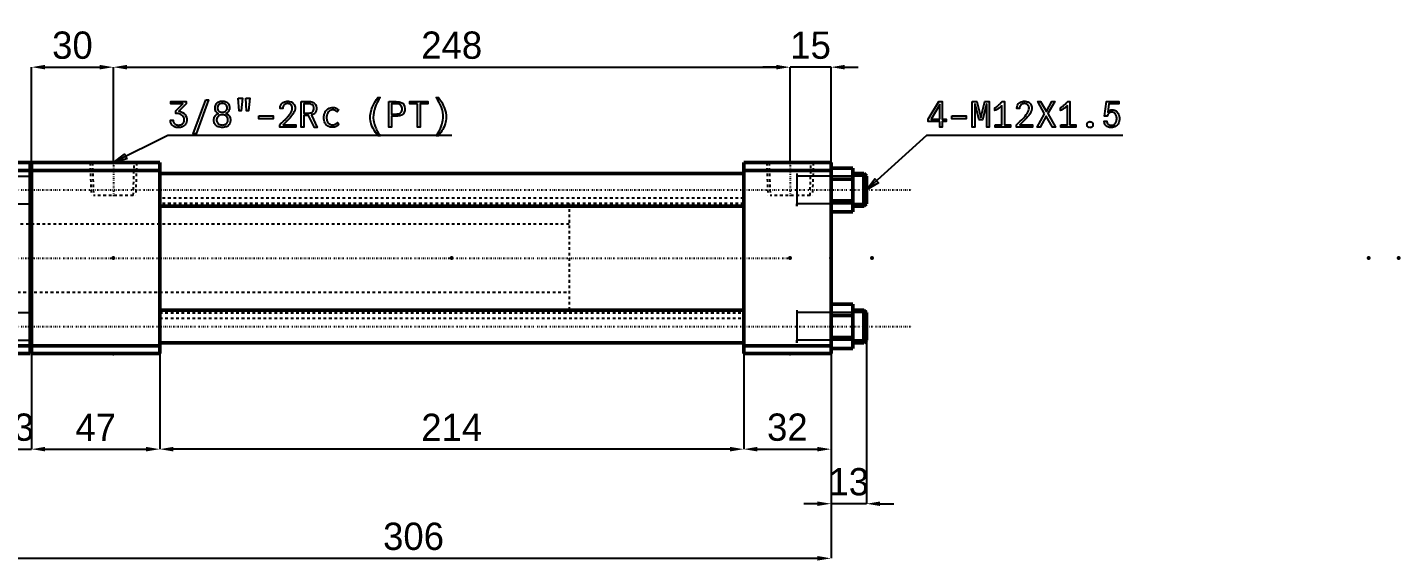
# Model space of a CAD drawing. Header units: millimetres. Extents: x -40 to 759, y -662 to 99.
# Drawn here: x 257 to 759, y -97 to 99 of the extents above; entities that cross this region are included whole.
import ezdxf

# ---------------------------------------------------------------- set-up
doc = ezdxf.new("R2010")
doc.units = ezdxf.units.MM
doc.linetypes.add('Center', pattern=[1.5, 0.45, -0.5, 0.05, -0.5])
doc.linetypes.add('Dashed', pattern=[2, 1, -1])
for name, color, linetype, lineweight in [('2d ConnectionPoints', 7, 'Continuous', 50), ('AM_0', 7, 'Continuous', 50), ('AM_5', 3, 'Continuous', 25), ('AM_7', 7, 'Center', 25), ('AM_9', 6, 'Dashed', 25)]:
    doc.layers.add(name, color=color, linetype=linetype, lineweight=lineweight)
doc.dimstyles.new('ISO-25', dxfattribs={"dimtxt": 2.5, "dimasz": 2.5, "dimexe": 1.25, "dimexo": 0.625, "dimtad": 1, "dimtxsty": 'Standard', "dimcen": 2.5, "dimadec": 0, "dimazin": 0, "dimtfac": 1, "dimtmove": 0, "dimatfit": 3, "dimfxl": 1, "dimarcsym": 0})

# ---------------------------------------------------------------- blocks, each defined once
blk = doc.blocks.new('2_HC210_A__40_150_0SD__rod__0_in_HC210_A_SD_40_150_0_A_0__2')
at = {"layer": 'AM_0'}
for p, q in [((-25, 12.5), (-43, 12.5)), ((-67.08, 10), (-68, 9.08)), ((-68, 9.08), (-68, -9.08)), ((-54, 10), (-67.08, 10)), ((-67.08, 10), (-67.08, -10)), ((-29, 8.12), (-43, 8.12)), ((-29, -8.12), (-29, 8.12)), ((-68, -9.08), (-67.08, -10)), ((-67.08, -10), (-54, -10)), ((-29, -8.12), (-43, -8.12)), ((-43, -12.5), (-25, -12.5))]:
    blk.add_line(p, q, dxfattribs=at)
at = {"layer": 'AM_5'}
for p, q in [((-68, 9.08), (-54, 9.08)), ((-68, -9.08), (-54, -9.08))]:
    blk.add_line(p, q, dxfattribs=at)
at = {"layer": 'AM_5', "linetype": 'Dashed'}
for p, q in [((-54, 9.08), (-43, 9.08)), ((-43, 10), (-43, 9.08)), ((-54, -9.08), (-43, -9.08)), ((-43, -10), (-43, -9.08))]:
    blk.add_line(p, q, dxfattribs=at)
at = {"layer": 'AM_7'}
blk.add_line((-84.45, 0), (277.45, 0), dxfattribs=at)
at = {"layer": 'AM_9'}
for p, q in [((261, 20), (197, 20)), ((197, 20), (197, -20)), ((197, 12.5), (-25, 12.5)), ((-43, 10), (-54, 10)), ((-54, -10), (-43, -10)), ((-25, -12.5), (197, -12.5)), ((197, -20), (261, -20))]:
    blk.add_line(p, q, dxfattribs=at)
blk = doc.blocks.new('3_A__SD_40_150_A___0__0_in_HC210_A_SD_40_150_0_A_0__2')
at = {"layer": 'AM_0'}
for p, q in [((-25.08, 31), (-26, 30.08)), ((-21, 31), (-25.08, 31)), ((-25.08, 31), (-25.08, 19)), ((-21, 33.03), (-13, 33.03)), ((-21, 16.97), (-21, 33.03)), ((-0.5, 35), (-13, 35)), ((-13, -35), (-13, 35)), ((-0.5, 32.17), (-13, 32.17)), ((-0.5, 35), (-0.5, -35)), ((-0.5, 33), (0, 33)), ((0, 31), (-0.5, 31)), ((47, 35), (0, 35)), ((0, 35), (0, -35)), ((47, 32.17), (0, 32.17)), ((47, -35), (47, 35)), ((261, 31), (47, 31)), ((261, -35), (261, 35)), ((293, 35), (261, 35)), ((293, 32.17), (261, 32.17)), ((293, -35), (293, 35)), ((301, 33.03), (293, 33.03)), ((301, 16.97), (301, 33.03)), ((305.08, 31), (301, 31)), ((306, 30.08), (305.08, 31)), ((305.08, 31), (305.08, 19)), ((-26, 30.08), (-26, 19.92)), ((-21, 29.01), (-13, 29.01)), ((301, 29.01), (293, 29.01)), ((306, 30.08), (306, 19.92)), ((-21, 20.99), (-13, 20.99)), ((-0.5, 25.1), (0, 25.1)), ((-0.5, 23.1), (0, 23.1)), ((301, 20.99), (293, 20.99)), ((-26, 19.92), (-25.08, 19)), ((-25.08, 19), (-21, 19)), ((-25, -19), (-25, 19)), ((-21, 16.97), (-13, 16.97)), ((47, 19), (261, 19)), ((301, 16.97), (293, 16.97)), ((301, 19), (305.08, 19)), ((305.08, 19), (306, 19.92)), ((-25.08, -19), (-26, -19.92)), ((-26, -19.92), (-26, -30.08)), ((-21, -19), (-25.08, -19)), ((-25.08, -19), (-25.08, -31)), ((-21, -16.92), (-13, -16.92)), ((-21, -33.08), (-21, -16.92)), ((261, -19), (47, -19)), ((301, -16.92), (293, -16.92)), ((301, -33.08), (301, -16.92)), ((305.08, -19), (301, -19)), ((306, -19.92), (305.08, -19)), ((305.08, -19), (305.08, -31)), ((306, -19.92), (306, -30.08)), ((-21, -20.96), (-13, -20.96)), ((-0.5, -23.1), (0, -23.1)), ((0, -25.1), (-0.5, -25.1)), ((301, -20.96), (293, -20.96)), ((-26, -30.08), (-25.08, -31)), ((-21, -29.04), (-13, -29.04)), ((301, -29.04), (293, -29.04)), ((305.08, -31), (306, -30.08)), ((-25.08, -31), (-21, -31)), ((-21, -33.08), (-13, -33.08)), ((-0.5, -32.17), (-13, -32.17)), ((-0.5, -35), (-13, -35)), ((-0.5, -31), (0, -31)), ((-0.5, -33), (0, -33)), ((47, -32.17), (0, -32.17)), ((47, -35), (0, -35)), ((47, -31), (261, -31)), ((293, -32.17), (261, -32.17)), ((293, -35), (261, -35)), ((301, -33.08), (293, -33.08)), ((301, -31), (305.08, -31))]:
    blk.add_line(p, q, dxfattribs=at)
at = {"layer": 'AM_5'}
for p, q in [((-0.5, 31), (-0.5, 30.08)), ((-0.5, 31), (-0.5, 19)), ((280.5, 31), (280.5, 30.08)), ((280.5, 31), (280.5, 19)), ((-26, 30.08), (-0.5, 30.08)), ((306, 30.08), (280.5, 30.08)), ((-26, 19.92), (-0.5, 19.92)), ((-0.5, 19), (-0.5, 19.92)), ((306, 19.92), (280.5, 19.92)), ((280.5, 19), (280.5, 19.92)), ((-26, -19.92), (-0.5, -19.92)), ((-0.5, -19), (-0.5, -19.92)), ((-0.5, -19), (-0.5, -31)), ((280.5, -19), (280.5, -19.92)), ((280.5, -19), (280.5, -31)), ((306, -19.92), (280.5, -19.92)), ((-26, -30.08), (-0.5, -30.08)), ((-0.5, -31), (-0.5, -30.08)), ((306, -30.08), (280.5, -30.08)), ((280.5, -31), (280.5, -30.08))]:
    blk.add_line(p, q, dxfattribs=at)
at = {"layer": 'AM_5', "linetype": 'Dashed'}
for p, q in [((21.47, 35), (21.84, 23)), ((38.53, 35), (38.16, 23)), ((269.47, 35), (269.84, 23)), ((286.53, 35), (286.16, 23))]:
    blk.add_line(p, q, dxfattribs=at)
at = {"layer": 'AM_7'}
for p, q in [((30, 35.6), (30, 22.4)), ((278, 35.6), (278, 22.4)), ((-42.6, 25), (322.6, 25)), ((-42.6, -25), (322.6, -25))]:
    blk.add_line(p, q, dxfattribs=at)
at = {"layer": 'AM_9'}
for p, q in [((22.33, 35), (22.7, 23)), ((37.3, 23), (37.67, 35)), ((270.33, 35), (270.7, 23)), ((285.3, 23), (285.67, 35)), ((37.3, 23), (22.7, 23)), ((261, 22), (47, 22)), ((285.3, 23), (270.7, 23)), ((-25, 19), (-25, 20)), ((-13, 20), (-25, 20)), ((261, 20), (47, 20)), ((-13, 12.6), (-25, 12.6)), ((47, 12.5), (-13, 12.5)), ((-25, -12.6), (-13, -12.6)), ((-13, -12.5), (47, -12.5)), ((-25, -20), (-25, -19)), ((-25, -20), (-13, -20)), ((47, -20), (261, -20)), ((47, -22), (261, -22))]:
    blk.add_line(p, q, dxfattribs=at)
blk = doc.blocks.new('*D24')
at = {"layer": 'AM_5', "color": 0, "lineweight": -2}
for p, q in [((258.07, 49.22), (258.07, 84.22)), ((263.07, 84.22), (283.07, 84.22)), ((288.07, 49.22), (288.07, 84.22))]:
    blk.add_line(p, q, dxfattribs=at)
at = {"layer": 'AM_5', "color": 0}
for points in [[(263.07, 85.06), (263.07, 83.39), (258.07, 84.22)], [(283.07, 83.39), (283.07, 85.06), (288.07, 84.22)]]:
    blk.add_solid(points, dxfattribs=at)
at = {"layer": 'Defpoints', "color": 0}
for p in [(288.07, 84.22), (258.07, 49.22), (288.07, 49.22)]:
    blk.add_point(p, dxfattribs=at)
at = {"layer": 'AM_5', "color": 0, "insert": (273.07, 92.22), "char_height": 10, "attachment_point": 5}
blk.add_mtext('30', dxfattribs=at)
blk = doc.blocks.new('*D25')
at = {"layer": 'AM_5', "color": 0, "lineweight": -2}
for p, q in [((288.07, 49.22), (288.07, 84.22)), ((293.07, 84.22), (531.07, 84.22)), ((536.07, 49.22), (536.07, 84.22))]:
    blk.add_line(p, q, dxfattribs=at)
at = {"layer": 'AM_5', "color": 0}
for points in [[(293.07, 85.06), (293.07, 83.39), (288.07, 84.22)], [(531.07, 83.39), (531.07, 85.06), (536.07, 84.22)]]:
    blk.add_solid(points, dxfattribs=at)
at = {"layer": 'Defpoints', "color": 0}
for p in [(536.07, 84.22), (288.07, 49.22), (536.07, 49.22)]:
    blk.add_point(p, dxfattribs=at)
at = {"layer": 'AM_5', "color": 0, "insert": (412.07, 92.22), "char_height": 10, "attachment_point": 5}
blk.add_mtext('248', dxfattribs=at)
blk = doc.blocks.new('*D26')
at = {"layer": 'AM_5', "color": 0, "lineweight": -2}
for p, q in [((531.07, 84.22), (526.07, 84.22)), ((536.07, 49.22), (536.07, 84.22)), ((551.07, 84.22), (536.07, 84.22)), ((551.07, 49.22), (551.07, 84.22)), ((556.07, 84.22), (561.07, 84.22))]:
    blk.add_line(p, q, dxfattribs=at)
at = {"layer": 'AM_5', "color": 0}
for points in [[(531.07, 83.39), (531.07, 85.06), (536.07, 84.22)], [(556.07, 85.06), (556.07, 83.39), (551.07, 84.22)]]:
    blk.add_solid(points, dxfattribs=at)
at = {"layer": 'Defpoints', "color": 0}
for p in [(536.07, 84.22), (536.07, 49.22), (551.07, 49.22)]:
    blk.add_point(p, dxfattribs=at)
at = {"layer": 'AM_5', "color": 0, "insert": (543.57, 92.22), "char_height": 10, "attachment_point": 5}
blk.add_mtext('15', dxfattribs=at)
blk = doc.blocks.new('*D28')
at = {"layer": 'AM_5', "color": 0, "lineweight": -2}
for p, q in [((245.07, -20.78), (245.07, -55.78)), ((258.07, -20.78), (258.07, -55.78)), ((240.07, -55.78), (235.07, -55.78)), ((245.07, -55.78), (258.07, -55.78)), ((263.07, -55.78), (268.07, -55.78))]:
    blk.add_line(p, q, dxfattribs=at)
at = {"layer": 'AM_5', "color": 0}
for points in [[(240.07, -56.61), (240.07, -54.94), (245.07, -55.78)], [(263.07, -54.94), (263.07, -56.61), (258.07, -55.78)]]:
    blk.add_solid(points, dxfattribs=at)
at = {"layer": 'Defpoints', "color": 0}
for p in [(245.07, -20.78), (258.07, -20.78), (258.07, -55.78)]:
    blk.add_point(p, dxfattribs=at)
at = {"layer": 'AM_5', "color": 0, "insert": (251.57, -47.78), "char_height": 10, "attachment_point": 5}
blk.add_mtext('13', dxfattribs=at)
blk = doc.blocks.new('*D29')
at = {"layer": 'AM_5', "color": 0, "lineweight": -2}
for p, q in [((258.07, -20.78), (258.07, -55.78)), ((305.07, -20.78), (305.07, -55.78)), ((263.07, -55.78), (300.07, -55.78))]:
    blk.add_line(p, q, dxfattribs=at)
at = {"layer": 'AM_5', "color": 0}
for points in [[(263.07, -54.94), (263.07, -56.61), (258.07, -55.78)], [(300.07, -56.61), (300.07, -54.94), (305.07, -55.78)]]:
    blk.add_solid(points, dxfattribs=at)
at = {"layer": 'Defpoints', "color": 0}
for p in [(258.07, -20.78), (305.07, -20.78), (305.07, -55.78)]:
    blk.add_point(p, dxfattribs=at)
at = {"layer": 'AM_5', "color": 0, "insert": (281.57, -47.78), "char_height": 10, "attachment_point": 5}
blk.add_mtext('47', dxfattribs=at)
blk = doc.blocks.new('*D30')
at = {"layer": 'AM_5', "color": 0, "lineweight": -2}
for p, q in [((519.07, -20.78), (519.07, -55.78)), ((551.07, -20.78), (551.07, -55.78)), ((524.07, -55.78), (546.07, -55.78))]:
    blk.add_line(p, q, dxfattribs=at)
at = {"layer": 'AM_5', "color": 0}
for points in [[(524.07, -54.94), (524.07, -56.61), (519.07, -55.78)], [(546.07, -56.61), (546.07, -54.94), (551.07, -55.78)]]:
    blk.add_solid(points, dxfattribs=at)
at = {"layer": 'Defpoints', "color": 0}
for p in [(519.07, -20.78), (551.07, -20.78), (551.07, -55.78)]:
    blk.add_point(p, dxfattribs=at)
at = {"layer": 'AM_5', "color": 0, "insert": (535.07, -47.78), "char_height": 10, "attachment_point": 5}
blk.add_mtext('32', dxfattribs=at)
blk = doc.blocks.new('*D31')
at = {"layer": 'AM_5', "color": 0, "lineweight": -2}
for p, q in [((305.07, -20.78), (305.07, -55.78)), ((519.07, -20.78), (519.07, -55.78)), ((514.07, -55.78), (310.07, -55.78))]:
    blk.add_line(p, q, dxfattribs=at)
at = {"layer": 'AM_5', "color": 0}
for points in [[(310.07, -54.94), (310.07, -56.61), (305.07, -55.78)], [(514.07, -56.61), (514.07, -54.94), (519.07, -55.78)]]:
    blk.add_solid(points, dxfattribs=at)
at = {"layer": 'Defpoints', "color": 0}
for p in [(305.07, -20.78), (519.07, -20.78), (305.07, -55.78)]:
    blk.add_point(p, dxfattribs=at)
at = {"layer": 'AM_5', "color": 0, "insert": (412.07, -47.78), "char_height": 10, "attachment_point": 5}
blk.add_mtext('214', dxfattribs=at)
blk = doc.blocks.new('*D32')
at = {"layer": 'AM_5', "color": 0, "lineweight": -2}
for p, q in [((564.07, -10.78), (564.07, -75.78)), ((551.07, -20.78), (551.07, -75.78)), ((546.07, -75.78), (541.07, -75.78)), ((564.07, -75.78), (551.07, -75.78)), ((569.07, -75.78), (574.07, -75.78))]:
    blk.add_line(p, q, dxfattribs=at)
at = {"layer": 'AM_5', "color": 0}
for points in [[(546.07, -76.61), (546.07, -74.94), (551.07, -75.78)], [(569.07, -74.94), (569.07, -76.61), (564.07, -75.78)]]:
    blk.add_solid(points, dxfattribs=at)
at = {"layer": 'Defpoints', "color": 0}
for p in [(564.07, -10.78), (551.07, -20.78), (551.07, -75.78)]:
    blk.add_point(p, dxfattribs=at)
at = {"layer": 'AM_5', "color": 0, "insert": (557.57, -67.78), "char_height": 10, "attachment_point": 5}
blk.add_mtext('13', dxfattribs=at)
blk = doc.blocks.new('*D35')
at = {"layer": 'AM_5', "color": 0, "lineweight": -2}
for p, q in [((245.07, -20.78), (245.07, -95.78)), ((551.07, -20.78), (551.07, -95.78)), ((250.07, -95.78), (546.07, -95.78))]:
    blk.add_line(p, q, dxfattribs=at)
at = {"layer": 'AM_5', "color": 0}
for points in [[(250.07, -94.94), (250.07, -96.61), (245.07, -95.78)], [(546.07, -96.61), (546.07, -94.94), (551.07, -95.78)]]:
    blk.add_solid(points, dxfattribs=at)
at = {"layer": 'Defpoints', "color": 0}
for p in [(245.07, -20.78), (551.07, -20.78), (551.07, -95.78)]:
    blk.add_point(p, dxfattribs=at)
at = {"layer": 'AM_5', "color": 0, "insert": (398.07, -87.78), "char_height": 10, "attachment_point": 5}
blk.add_mtext('306', dxfattribs=at)

msp = doc.modelspace()

# ---------------------------------------------------------------- linework, layer by layer
at = {"layer": '2d ConnectionPoints'}
for p in [(288.069, 49.224), (536.069, 49.224), (258.069, 14.224), (258.069, 14.224), (288.069, 14.224), (288.069, 14.224), (412.069, 14.224), (536.069, 14.224), (536.069, 14.224), (551.069, 14.224), (566.069, 14.224), (748.069, 14.224), (759.069, 14.224), (288.069, -20.776), (536.069, -20.776)]:
    msp.add_point(p, dxfattribs=at)
at = {"layer": 'AM_5'}
for p, q in [((308.069, 59.224), (288.069, 49.224)), ((412.069, 59.224), (308.069, 59.224)), ((586.069, 59.224), (564.069, 39.224)), ((658.069, 59.224), (586.069, 59.224))]:
    msp.add_line(p, q, dxfattribs=at)
for points in [[(309.935, 64.837), (309.935, 64.837), (309.946, 64.617), (310.004, 64.308), (310.004, 64.308), (310.112, 64.024), (310.211, 63.849), (310.211, 63.849), (310.329, 63.688), (310.534, 63.476), (310.534, 63.476), (310.772, 63.298), (310.949, 63.199), (310.949, 63.199), (311.136, 63.118), (311.427, 63.029), (311.427, 63.029), (311.729, 62.981), (311.937, 62.972), (311.937, 62.972), (312.158, 62.981), (312.478, 63.03), (312.478, 63.03), (312.785, 63.12), (312.983, 63.203), (312.983, 63.203), (313.17, 63.303), (313.422, 63.482), (313.422, 63.482), (313.638, 63.697), (313.763, 63.859), (313.763, 63.859), (313.869, 64.035), (313.983, 64.317), (313.983, 64.317), (314.044, 64.622), (314.056, 64.837), (314.056, 64.837), (314.039, 65.145), (313.953, 65.57), (313.953, 65.57), (313.794, 65.95), (313.646, 66.18), (313.646, 66.18), (313.47, 66.388), (313.161, 66.661), (313.161, 66.661), (312.798, 66.884), (312.525, 67.005), (312.525, 67.005), (312.233, 67.105), (311.765, 67.212), (311.765, 67.212), (311.264, 67.27), (310.91, 67.281), (310.91, 68.191), (313.549, 70.778), (309.142, 70.778), (309.142, 71.649), (314.784, 71.649), (314.784, 70.739), (312.086, 68.074), (312.086, 68.074), (312.675, 67.939), (313.424, 67.645), (313.424, 67.645), (314.014, 67.242), (314.319, 66.914), (314.319, 66.914), (314.561, 66.549), (314.824, 65.955), (314.824, 65.955), (314.965, 65.303), (314.992, 64.837), (314.992, 64.837), (314.974, 64.501), (314.878, 64.032), (314.878, 64.032), (314.701, 63.606), (314.537, 63.346), (314.537, 63.346), (314.344, 63.107), (314.016, 62.796), (314.016, 62.796), (313.64, 62.54), (313.364, 62.4), (313.364, 62.4), (313.074, 62.285), (312.628, 62.161), (312.628, 62.161), (312.171, 62.094), (311.859, 62.081), (311.859, 62.081), (311.556, 62.094), (311.117, 62.16), (311.117, 62.16), (310.696, 62.283), (310.426, 62.397), (310.426, 62.397), (310.169, 62.535), (309.824, 62.789), (309.824, 62.789), (309.526, 63.099), (309.353, 63.336), (309.353, 63.336), (309.207, 63.596), (309.048, 64.023), (309.048, 64.023), (308.963, 64.497), (308.947, 64.837), (309.935, 64.837)], [(321.932, 72.299), (322.92, 72.299), (318.357, 59.754), (317.369, 59.754), (321.932, 72.299)], [(327.982, 62.12), (327.982, 62.12), (327.655, 62.132), (327.184, 62.19), (327.184, 62.19), (326.738, 62.297), (326.455, 62.397), (326.455, 62.397), (326.188, 62.52), (325.828, 62.753), (325.828, 62.753), (325.517, 63.045), (325.337, 63.271), (325.337, 63.271), (325.185, 63.523), (325.02, 63.949), (325.02, 63.949), (324.931, 64.432), (324.914, 64.785), (324.914, 64.785), (324.931, 65.124), (325.021, 65.595), (325.021, 65.595), (325.187, 66.021), (325.34, 66.28), (325.34, 66.28), (325.522, 66.517), (325.838, 66.82), (325.838, 66.82), (326.206, 67.063), (326.481, 67.19), (326.481, 67.19), (326.067, 67.472), (325.618, 68.026), (325.618, 68.026), (325.376, 68.736), (325.33, 69.296), (325.33, 69.296), (325.345, 69.611), (325.425, 70.046), (325.425, 70.046), (325.572, 70.434), (325.707, 70.668), (325.707, 70.668), (325.867, 70.88), (326.142, 71.156), (326.142, 71.156), (326.458, 71.381), (326.692, 71.503), (326.692, 71.503), (326.938, 71.603), (327.318, 71.71), (327.318, 71.71), (327.712, 71.768), (327.982, 71.779), (327.982, 71.779), (328.266, 71.769), (328.675, 71.715), (328.675, 71.715), (329.062, 71.615), (329.308, 71.523), (329.308, 71.523), (329.541, 71.409), (329.853, 71.198), (329.853, 71.198), (330.124, 70.937), (330.28, 70.736), (330.28, 70.736), (330.412, 70.514), (330.555, 70.144), (330.555, 70.144), (330.633, 69.728), (330.647, 69.426), (330.647, 69.426), (330.635, 69.129), (330.568, 68.711), (330.568, 68.711), (330.443, 68.324), (330.329, 68.084), (330.329, 68.084), (330.191, 67.863), (329.944, 67.572), (329.944, 67.572), (329.649, 67.33), (329.425, 67.197), (329.425, 67.197), (329.705, 67.061), (330.08, 66.813), (330.08, 66.813), (330.403, 66.515), (330.589, 66.287), (330.589, 66.287), (330.746, 66.04), (330.915, 65.642), (330.915, 65.642), (331.007, 65.21), (331.024, 64.902), (331.024, 64.902), (331.007, 64.529), (330.919, 64.02), (330.919, 64.02), (330.754, 63.573), (330.602, 63.31), (330.602, 63.31), (330.422, 63.074), (330.113, 62.771), (330.113, 62.771), (329.757, 62.53), (329.494, 62.403), (329.494, 62.403), (329.214, 62.301), (328.773, 62.191), (328.773, 62.191), (328.307, 62.132), (327.982, 62.12)], [(327.982, 67.769), (327.982, 67.769), (328.301, 67.785), (328.723, 67.868), (328.723, 67.868), (329.081, 68.023), (329.282, 68.165), (329.282, 68.165), (329.451, 68.336), (329.633, 68.637), (329.633, 68.637), (329.732, 68.991), (329.75, 69.257), (329.75, 69.257), (329.732, 69.553), (329.637, 69.946), (329.637, 69.946), (329.459, 70.279), (329.295, 70.466), (329.295, 70.466), (329.097, 70.623), (328.74, 70.793), (328.74, 70.793), (328.309, 70.885), (327.982, 70.902), (327.982, 70.902), (327.665, 70.884), (327.245, 70.791), (327.245, 70.791), (326.892, 70.619), (326.695, 70.46), (326.695, 70.46), (326.531, 70.269), (326.354, 69.932), (326.354, 69.932), (326.258, 69.532), (326.24, 69.231), (326.24, 69.231), (326.258, 68.968), (326.352, 68.618), (326.352, 68.618), (326.525, 68.322), (326.686, 68.156), (326.686, 68.156), (326.88, 68.016), (327.232, 67.866), (327.232, 67.866), (327.658, 67.784), (327.982, 67.769)], [(333.837, 72.819), (335.358, 72.819), (334.942, 68.256), (334.162, 68.256), (333.837, 72.819)], [(336.567, 72.819), (338.101, 72.819), (337.646, 68.256), (336.892, 68.256), (336.567, 72.819)], [(349.363, 63.446), (349.363, 63.446), (349.791, 63.838), (350.401, 64.409), (350.401, 64.409), (350.973, 64.963), (351.332, 65.322), (351.332, 65.322), (351.677, 65.683), (352.171, 66.252), (352.171, 66.252), (352.636, 66.852), (352.931, 67.268), (352.931, 67.268), (353.191, 67.684), (353.472, 68.276), (353.472, 68.276), (353.624, 68.831), (353.653, 69.179), (353.653, 69.179), (353.644, 69.375), (353.598, 69.652), (353.598, 69.652), (353.511, 69.91), (353.432, 70.07), (353.432, 70.07), (353.337, 70.219), (353.169, 70.416), (353.169, 70.416), (352.972, 70.582), (352.824, 70.674), (352.824, 70.674), (352.666, 70.752), (352.414, 70.835), (352.414, 70.835), (352.145, 70.88), (351.956, 70.889), (351.956, 70.889), (351.748, 70.88), (351.453, 70.834), (351.453, 70.834), (351.178, 70.748), (351.007, 70.668), (351.007, 70.668), (350.848, 70.572), (350.637, 70.397), (350.637, 70.397), (350.458, 70.187), (350.357, 70.028), (350.357, 70.028), (350.273, 69.854), (350.182, 69.57), (350.182, 69.57), (350.133, 69.259), (350.123, 69.036), (349.148, 69.036), (349.148, 69.036), (349.163, 69.37), (349.243, 69.834), (349.243, 69.834), (349.39, 70.255), (349.525, 70.512), (349.525, 70.512), (349.687, 70.747), (349.968, 71.055), (349.968, 71.055), (350.297, 71.309), (350.543, 71.448), (350.543, 71.448), (350.804, 71.563), (351.216, 71.687), (351.216, 71.687), (351.652, 71.754), (351.956, 71.766), (351.956, 71.766), (352.241, 71.754), (352.653, 71.692), (352.653, 71.692), (353.048, 71.575), (353.302, 71.467), (353.302, 71.467), (353.541, 71.337), (353.863, 71.099), (353.863, 71.099), (354.14, 70.81), (354.3, 70.59), (354.3, 70.59), (354.434, 70.35), (354.58, 69.959), (354.58, 69.959), (354.658, 69.531), (354.673, 69.225), (354.673, 69.225), (354.651, 68.878), (354.535, 68.346), (354.535, 68.346), (354.32, 67.798), (354.121, 67.424), (354.121, 67.424), (353.892, 67.053), (353.522, 66.515), (353.522, 66.515), (353.118, 66.002), (352.831, 65.673), (352.831, 65.673), (352.521, 65.338), (352.001, 64.796), (352.001, 64.796), (351.415, 64.205), (350.988, 63.784), (350.299, 63.108), (354.953, 63.102), (354.953, 62.224), (349.018, 62.224), (349.018, 63.134), (349.363, 63.446)], [(356.901, 71.649), (359.644, 71.649), (359.644, 71.649), (359.926, 71.639), (360.341, 71.581), (360.341, 71.581), (360.749, 71.475), (361.016, 71.376), (361.016, 71.376), (361.272, 71.255), (361.621, 71.028), (361.621, 71.028), (361.929, 70.746), (362.111, 70.528), (362.111, 70.528), (362.267, 70.287), (362.435, 69.881), (362.435, 69.881), (362.526, 69.423), (362.543, 69.088), (362.543, 69.088), (362.522, 68.72), (362.41, 68.22), (362.41, 68.22), (362.202, 67.782), (362.01, 67.525), (362.01, 67.525), (361.784, 67.297), (361.396, 67.008), (361.396, 67.008), (360.949, 66.784), (360.619, 66.67), (362.777, 62.159), (361.724, 62.159), (359.618, 66.514), (359.475, 66.514), (357.863, 66.514), (357.863, 62.224), (356.901, 62.224), (356.901, 71.649)], [(359.189, 67.359), (359.189, 67.359), (359.464, 67.364), (359.846, 67.39), (359.846, 67.39), (360.19, 67.436), (360.398, 67.48), (360.398, 67.48), (360.591, 67.538), (360.854, 67.665), (360.854, 67.665), (361.085, 67.839), (361.221, 67.98), (361.221, 67.98), (361.336, 68.147), (361.462, 68.451), (361.462, 68.451), (361.529, 68.819), (361.542, 69.101), (361.542, 69.101), (361.518, 69.461), (361.394, 69.915), (361.394, 69.915), (361.162, 70.266), (360.948, 70.444), (360.948, 70.444), (360.698, 70.583), (360.279, 70.734), (360.279, 70.734), (359.807, 70.815), (359.462, 70.83), (357.863, 70.83), (357.863, 67.359), (359.189, 67.359)], [(384.983, 59.065), (384.983, 59.065), (384.639, 59.547), (384.165, 60.243), (384.165, 60.243), (383.744, 60.906), (383.492, 61.331), (383.492, 61.331), (383.261, 61.75), (382.953, 62.388), (382.953, 62.388), (382.69, 63.035), (382.539, 63.472), (382.539, 63.472), (382.413, 63.914), (382.276, 64.586), (382.276, 64.586), (382.202, 65.267), (382.188, 65.728), (382.188, 65.728), (382.219, 66.454), (382.378, 67.563), (382.378, 67.563), (382.673, 68.696), (382.946, 69.465), (382.946, 69.465), (383.271, 70.231), (383.842, 71.347), (383.842, 71.347), (384.513, 72.423), (385.016, 73.118), (385.835, 73.118), (385.835, 73.118), (385.376, 72.408), (384.769, 71.33), (384.769, 71.33), (384.26, 70.238), (383.976, 69.501), (383.976, 69.501), (383.739, 68.765), (383.483, 67.674), (383.483, 67.674), (383.346, 66.599), (383.319, 65.89), (383.319, 65.89), (383.332, 65.471), (383.401, 64.817), (383.401, 64.817), (383.527, 64.135), (383.644, 63.664), (383.644, 63.664), (383.784, 63.187), (384.03, 62.473), (384.03, 62.473), (384.32, 61.76), (384.538, 61.285), (384.538, 61.285), (384.772, 60.817), (385.147, 60.137), (385.147, 60.137), (385.55, 59.485), (385.835, 59.065), (384.983, 59.065)], [(389.025, 71.649), (391.677, 71.649), (391.677, 71.649), (392.842, 71.54), (394.105, 70.967), (394.105, 70.967), (394.784, 69.902), (394.914, 68.919), (394.914, 68.919), (394.878, 68.368), (394.691, 67.669), (394.691, 67.669), (394.344, 67.122), (394.023, 66.843), (394.023, 66.843), (393.647, 66.622), (393.004, 66.382), (393.004, 66.382), (392.27, 66.253), (391.729, 66.228), (389.987, 66.228), (389.987, 62.224), (389.025, 62.224), (389.025, 71.649)], [(391.248, 67.034), (391.248, 67.034), (391.588, 67.04), (392.048, 67.066), (392.048, 67.066), (392.448, 67.116), (392.681, 67.161), (392.681, 67.161), (392.892, 67.223), (393.175, 67.359), (393.175, 67.359), (393.418, 67.547), (393.559, 67.701), (393.559, 67.701), (393.677, 67.882), (393.805, 68.215), (393.805, 68.215), (393.874, 68.621), (393.887, 68.932), (393.887, 68.932), (393.875, 69.221), (393.812, 69.602), (393.812, 69.602), (393.695, 69.923), (393.588, 70.102), (393.588, 70.102), (393.46, 70.258), (393.239, 70.452), (393.239, 70.452), (392.983, 70.597), (392.792, 70.668), (392.792, 70.668), (392.584, 70.722), (392.241, 70.78), (392.241, 70.78), (391.861, 70.811), (391.586, 70.817), (389.987, 70.817), (389.987, 67.034), (391.248, 67.034)], [(399.495, 70.804), (396.674, 70.804), (396.674, 71.649), (403.265, 71.649), (403.265, 70.804), (400.457, 70.804), (400.457, 62.224), (399.495, 62.224), (399.495, 70.804)], [(406.409, 59.065), (406.409, 59.065), (406.694, 59.485), (407.097, 60.137), (407.097, 60.137), (407.472, 60.817), (407.706, 61.285), (407.706, 61.285), (407.924, 61.76), (408.214, 62.473), (408.214, 62.473), (408.46, 63.187), (408.6, 63.664), (408.6, 63.664), (408.717, 64.135), (408.844, 64.817), (408.844, 64.817), (408.912, 65.471), (408.925, 65.89), (408.925, 65.89), (408.899, 66.599), (408.761, 67.674), (408.761, 67.674), (408.505, 68.765), (408.268, 69.501), (408.268, 69.501), (407.984, 70.238), (407.475, 71.33), (407.475, 71.33), (406.868, 72.408), (406.409, 73.118), (407.228, 73.118), (407.228, 73.118), (407.731, 72.423), (408.402, 71.347), (408.402, 71.347), (408.973, 70.231), (409.299, 69.465), (409.299, 69.465), (409.571, 68.696), (409.866, 67.563), (409.866, 67.563), (410.025, 66.454), (410.056, 65.728), (410.056, 65.728), (410.042, 65.267), (409.968, 64.586), (409.968, 64.586), (409.831, 63.914), (409.705, 63.472), (409.705, 63.472), (409.554, 63.035), (409.291, 62.388), (409.291, 62.388), (408.983, 61.75), (408.753, 61.331), (408.753, 61.331), (408.5, 60.906), (408.079, 60.243), (408.079, 60.243), (407.605, 59.547), (407.261, 59.065), (406.409, 59.065)], [(590.918, 64.304), (586.706, 64.304), (586.706, 65.149), (590.541, 71.649), (591.828, 71.649), (591.828, 65.182), (593.232, 65.182), (593.232, 64.304), (591.828, 64.304), (591.828, 62.224), (590.918, 62.224), (590.918, 64.304)], [(590.931, 65.182), (590.931, 70.557), (587.824, 65.182), (590.931, 65.182)], [(602.856, 71.649), (604.533, 71.649), (605.963, 65.76), (607.38, 71.649), (609.083, 71.649), (609.083, 62.224), (608.121, 62.224), (608.121, 70.661), (608.056, 70.629), (606.561, 64.889), (605.378, 64.889), (603.863, 70.629), (603.818, 70.655), (603.818, 62.224), (602.856, 62.224), (602.856, 71.649)], [(611.285, 63.056), (613.677, 63.056), (613.677, 70.089), (613.677, 70.089), (613.548, 69.96), (613.331, 69.758), (613.331, 69.758), (613.084, 69.547), (612.903, 69.4), (612.903, 69.4), (612.716, 69.255), (612.432, 69.049), (612.432, 69.049), (612.146, 68.858), (611.954, 68.737), (611.954, 68.737), (611.767, 68.629), (611.507, 68.497), (611.507, 68.497), (611.272, 68.403), (611.129, 68.36), (611.129, 69.348), (611.129, 69.348), (611.306, 69.433), (611.586, 69.593), (611.586, 69.593), (611.882, 69.794), (612.088, 69.95), (612.088, 69.95), (612.294, 70.117), (612.595, 70.376), (612.595, 70.376), (612.885, 70.645), (613.072, 70.83), (613.072, 70.83), (613.249, 71.013), (613.487, 71.269), (613.487, 71.269), (613.69, 71.504), (613.807, 71.649), (614.639, 71.649), (614.639, 63.056), (616.81, 63.056), (616.81, 62.224), (611.285, 62.224), (611.285, 63.056)], [(619.363, 63.446), (619.363, 63.446), (619.791, 63.838), (620.401, 64.409), (620.401, 64.409), (620.973, 64.963), (621.332, 65.322), (621.332, 65.322), (621.677, 65.683), (622.171, 66.252), (622.171, 66.252), (622.636, 66.852), (622.931, 67.268), (622.931, 67.268), (623.191, 67.684), (623.472, 68.276), (623.472, 68.276), (623.624, 68.831), (623.653, 69.179), (623.653, 69.179), (623.644, 69.375), (623.598, 69.652), (623.598, 69.652), (623.511, 69.91), (623.432, 70.07), (623.432, 70.07), (623.337, 70.219), (623.169, 70.416), (623.169, 70.416), (622.972, 70.582), (622.824, 70.674), (622.824, 70.674), (622.666, 70.752), (622.414, 70.835), (622.414, 70.835), (622.145, 70.88), (621.956, 70.889), (621.956, 70.889), (621.748, 70.88), (621.453, 70.834), (621.453, 70.834), (621.178, 70.748), (621.007, 70.668), (621.007, 70.668), (620.848, 70.572), (620.637, 70.397), (620.637, 70.397), (620.458, 70.187), (620.357, 70.028), (620.357, 70.028), (620.273, 69.854), (620.182, 69.57), (620.182, 69.57), (620.133, 69.259), (620.123, 69.036), (619.148, 69.036), (619.148, 69.036), (619.163, 69.37), (619.243, 69.834), (619.243, 69.834), (619.39, 70.255), (619.525, 70.512), (619.525, 70.512), (619.687, 70.747), (619.968, 71.055), (619.968, 71.055), (620.297, 71.309), (620.543, 71.448), (620.543, 71.448), (620.804, 71.563), (621.216, 71.687), (621.216, 71.687), (621.652, 71.754), (621.956, 71.766), (621.956, 71.766), (622.241, 71.754), (622.653, 71.692), (622.653, 71.692), (623.048, 71.575), (623.302, 71.467), (623.302, 71.467), (623.541, 71.337), (623.863, 71.099), (623.863, 71.099), (624.14, 70.81), (624.3, 70.59), (624.3, 70.59), (624.434, 70.35), (624.58, 69.959), (624.58, 69.959), (624.658, 69.531), (624.673, 69.225), (624.673, 69.225), (624.651, 68.878), (624.535, 68.346), (624.535, 68.346), (624.32, 67.798), (624.121, 67.424), (624.121, 67.424), (623.892, 67.053), (623.522, 66.515), (623.522, 66.515), (623.118, 66.002), (622.831, 65.673), (622.831, 65.673), (622.521, 65.338), (622.001, 64.796), (622.001, 64.796), (621.415, 64.205), (620.988, 63.784), (620.299, 63.108), (624.953, 63.102), (624.953, 62.224), (619.018, 62.224), (619.018, 63.134), (619.363, 63.446)], [(629.358, 67.099), (626.817, 71.649), (627.896, 71.649), (629.982, 67.977), (632.03, 71.649), (633.07, 71.649), (630.528, 67.275), (633.278, 62.224), (632.238, 62.224), (629.969, 66.28), (627.727, 62.224), (626.661, 62.224), (629.358, 67.099)], [(635.285, 63.056), (637.677, 63.056), (637.677, 70.089), (637.677, 70.089), (637.548, 69.96), (637.331, 69.758), (637.331, 69.758), (637.084, 69.547), (636.903, 69.4), (636.903, 69.4), (636.716, 69.255), (636.432, 69.049), (636.432, 69.049), (636.146, 68.858), (635.954, 68.737), (635.954, 68.737), (635.767, 68.629), (635.507, 68.497), (635.507, 68.497), (635.272, 68.403), (635.129, 68.36), (635.129, 69.348), (635.129, 69.348), (635.306, 69.433), (635.586, 69.593), (635.586, 69.593), (635.882, 69.794), (636.088, 69.95), (636.088, 69.95), (636.294, 70.117), (636.595, 70.376), (636.595, 70.376), (636.885, 70.645), (637.072, 70.83), (637.072, 70.83), (637.249, 71.013), (637.487, 71.269), (637.487, 71.269), (637.69, 71.504), (637.807, 71.649), (638.639, 71.649), (638.639, 63.056), (640.81, 63.056), (640.81, 62.224), (635.285, 62.224), (635.285, 63.056)], [(653.833, 62.107), (653.833, 62.107), (653.54, 62.117), (653.121, 62.17), (653.121, 62.17), (652.728, 62.268), (652.481, 62.358), (652.481, 62.358), (652.249, 62.469), (651.937, 62.677), (651.937, 62.677), (651.67, 62.935), (651.516, 63.134), (651.516, 63.134), (651.386, 63.356), (651.245, 63.729), (651.245, 63.729), (651.169, 64.152), (651.155, 64.46), (652.169, 64.46), (652.169, 64.46), (652.188, 64.169), (652.287, 63.788), (652.287, 63.788), (652.47, 63.475), (652.64, 63.303), (652.64, 63.303), (652.84, 63.163), (653.184, 63.011), (653.184, 63.011), (653.579, 62.929), (653.872, 62.913), (653.872, 62.913), (654.123, 62.927), (654.467, 63), (654.467, 63), (654.77, 63.134), (654.951, 63.258), (654.951, 63.258), (655.113, 63.404), (655.323, 63.656), (655.323, 63.656), (655.492, 63.946), (655.581, 64.161), (655.581, 64.161), (655.654, 64.389), (655.732, 64.746), (655.732, 64.746), (655.775, 65.122), (655.783, 65.383), (655.783, 65.383), (655.775, 65.622), (655.734, 65.969), (655.734, 65.969), (655.658, 66.303), (655.588, 66.518), (655.588, 66.518), (655.502, 66.721), (655.342, 66.996), (655.342, 66.996), (655.147, 67.234), (654.996, 67.372), (654.996, 67.372), (654.83, 67.489), (654.553, 67.616), (654.553, 67.616), (654.241, 67.684), (654.015, 67.697), (654.015, 67.697), (653.774, 67.682), (653.433, 67.598), (653.433, 67.598), (653.118, 67.444), (652.923, 67.301), (652.923, 67.301), (652.745, 67.131), (652.526, 66.831), (652.526, 66.831), (652.363, 66.479), (652.286, 66.215), (651.298, 66.215), (651.974, 71.675), (656.563, 71.675), (656.563, 70.83), (652.897, 70.83), (652.481, 67.704), (652.481, 67.704), (652.618, 67.872), (652.833, 68.092), (652.833, 68.092), (653.059, 68.272), (653.215, 68.37), (653.215, 68.37), (653.379, 68.451), (653.646, 68.538), (653.646, 68.538), (653.937, 68.585), (654.145, 68.594), (654.145, 68.594), (654.464, 68.577), (654.909, 68.487), (654.909, 68.487), (655.314, 68.32), (655.562, 68.165), (655.562, 68.165), (655.79, 67.982), (656.088, 67.659), (656.088, 67.659), (656.336, 67.281), (656.472, 66.999), (656.472, 66.999), (656.584, 66.697), (656.706, 66.22), (656.706, 66.22), (656.771, 65.712), (656.784, 65.357), (656.784, 65.357), (656.769, 64.984), (656.691, 64.456), (656.691, 64.456), (656.547, 63.968), (656.413, 63.664), (656.413, 63.664), (656.253, 63.382), (655.968, 63.009), (655.968, 63.009), (655.629, 62.694), (655.373, 62.517), (655.373, 62.517), (655.097, 62.37), (654.653, 62.21), (654.653, 62.21), (654.173, 62.124), (653.833, 62.107)], [(327.982, 63.017), (327.982, 63.017), (328.198, 63.026), (328.51, 63.069), (328.51, 63.069), (328.81, 63.151), (329.003, 63.225), (329.003, 63.225), (329.185, 63.317), (329.431, 63.487), (329.431, 63.487), (329.643, 63.696), (329.767, 63.856), (329.767, 63.856), (329.871, 64.032), (329.983, 64.326), (329.983, 64.326), (330.044, 64.653), (330.056, 64.889), (330.056, 64.889), (330.044, 65.131), (329.984, 65.464), (329.984, 65.464), (329.873, 65.761), (329.77, 65.939), (329.77, 65.939), (329.648, 66.101), (329.437, 66.311), (329.437, 66.311), (329.194, 66.483), (329.013, 66.576), (329.013, 66.576), (328.821, 66.652), (328.519, 66.735), (328.519, 66.735), (328.202, 66.779), (327.982, 66.787), (327.982, 66.787), (327.757, 66.778), (327.434, 66.731), (327.434, 66.731), (327.127, 66.644), (326.933, 66.563), (326.933, 66.563), (326.749, 66.465), (326.504, 66.287), (326.504, 66.287), (326.293, 66.071), (326.172, 65.907), (326.172, 65.907), (326.07, 65.727), (325.96, 65.43), (325.96, 65.43), (325.901, 65.101), (325.889, 64.863), (325.889, 64.863), (325.901, 64.632), (325.961, 64.311), (325.961, 64.311), (326.072, 64.023), (326.175, 63.849), (326.175, 63.849), (326.297, 63.691), (326.508, 63.485), (326.508, 63.485), (326.754, 63.317), (326.936, 63.225), (326.936, 63.225), (327.129, 63.151), (327.435, 63.069), (327.435, 63.069), (327.757, 63.026), (327.982, 63.017)], [(341.369, 66.41), (346.569, 66.41), (346.569, 65.24), (341.369, 65.24), (341.369, 66.41)], [(368.379, 62.172), (368.379, 62.172), (368.022, 62.19), (367.517, 62.28), (367.517, 62.28), (367.046, 62.447), (366.751, 62.601), (366.751, 62.601), (366.476, 62.788), (366.109, 63.126), (366.109, 63.126), (365.799, 63.531), (365.623, 63.84), (365.623, 63.84), (365.475, 64.175), (365.316, 64.721), (365.316, 64.721), (365.23, 65.32), (365.213, 65.747), (365.213, 65.747), (365.231, 66.188), (365.321, 66.806), (365.321, 66.806), (365.49, 67.372), (365.646, 67.72), (365.646, 67.72), (365.831, 68.041), (366.155, 68.463), (366.155, 68.463), (366.535, 68.813), (366.819, 69.007), (366.819, 69.007), (367.122, 69.167), (367.6, 69.341), (367.6, 69.341), (368.108, 69.435), (368.463, 69.452), (368.463, 69.452), (368.743, 69.442), (369.139, 69.386), (369.139, 69.386), (369.507, 69.282), (369.737, 69.186), (369.737, 69.186), (369.952, 69.074), (370.238, 68.885), (370.238, 68.885), (370.482, 68.672), (370.621, 68.516), (370.036, 67.853), (370.036, 67.853), (369.922, 67.976), (369.739, 68.142), (369.739, 68.142), (369.543, 68.286), (369.406, 68.37), (369.406, 68.37), (369.258, 68.442), (369.009, 68.519), (369.009, 68.519), (368.728, 68.561), (368.522, 68.568), (368.522, 68.568), (368.257, 68.554), (367.882, 68.48), (367.882, 68.48), (367.532, 68.342), (367.313, 68.214), (367.313, 68.214), (367.109, 68.062), (366.838, 67.792), (366.838, 67.792), (366.61, 67.473), (366.481, 67.233), (366.481, 67.233), (366.373, 66.975), (366.257, 66.562), (366.257, 66.562), (366.194, 66.119), (366.182, 65.806), (366.182, 65.806), (366.193, 65.507), (366.25, 65.078), (366.25, 65.078), (366.357, 64.672), (366.455, 64.415), (366.455, 64.415), (366.573, 64.173), (366.785, 63.849), (366.785, 63.849), (367.037, 63.573), (367.228, 63.414), (367.228, 63.414), (367.434, 63.281), (367.766, 63.136), (367.766, 63.136), (368.125, 63.058), (368.379, 63.043), (368.379, 63.043), (368.539, 63.049), (368.766, 63.076), (368.766, 63.076), (368.978, 63.127), (369.11, 63.173), (369.11, 63.173), (369.235, 63.228), (369.411, 63.321), (369.411, 63.321), (369.571, 63.425), (369.669, 63.502), (369.669, 63.502), (369.765, 63.585), (369.915, 63.724), (369.915, 63.724), (370.072, 63.879), (370.179, 63.992), (370.725, 63.316), (370.602, 63.193), (370.602, 63.193), (370.477, 63.07), (370.297, 62.903), (370.297, 62.903), (370.128, 62.756), (370.02, 62.67), (370.02, 62.67), (369.909, 62.59), (369.72, 62.48), (369.72, 62.48), (369.505, 62.38), (369.347, 62.319), (369.347, 62.319), (369.178, 62.266), (368.9, 62.209), (368.9, 62.209), (368.596, 62.178), (368.379, 62.172)], [(595.369, 66.41), (600.569, 66.41), (600.569, 65.24), (595.369, 65.24), (595.369, 66.41)], [(645.963, 62.042), (645.963, 62.042), (645.773, 62.055), (645.518, 62.118), (645.518, 62.118), (645.297, 62.236), (645.17, 62.345), (645.17, 62.345), (645.062, 62.474), (644.946, 62.697), (644.946, 62.697), (644.883, 62.955), (644.871, 63.147), (644.871, 63.147), (644.883, 63.34), (644.946, 63.598), (644.946, 63.598), (645.062, 63.821), (645.17, 63.95), (645.17, 63.95), (645.297, 64.059), (645.518, 64.177), (645.518, 64.177), (645.773, 64.24), (645.963, 64.252), (645.963, 64.252), (646.155, 64.24), (646.414, 64.177), (646.414, 64.177), (646.637, 64.059), (646.766, 63.95), (646.766, 63.95), (646.874, 63.821), (646.992, 63.598), (646.992, 63.598), (647.056, 63.34), (647.068, 63.147), (647.068, 63.147), (647.056, 62.957), (646.992, 62.701), (646.992, 62.701), (646.874, 62.478), (646.766, 62.348), (646.766, 62.348), (646.637, 62.238), (646.414, 62.119), (646.414, 62.119), (646.155, 62.055), (645.963, 62.042)], [(288.069, 49.224), (292.094, 52.355), (292.989, 50.566), (288.069, 49.224)], [(564.069, 39.224), (567.096, 43.328), (568.442, 41.848), (564.069, 39.224)]]:
    msp.add_lwpolyline(points, dxfattribs=at)

# ---------------------------------------------------------------- block references
for name in ['3_A__SD_40_150_A___0__0_in_HC210_A_SD_40_150_0_A_0__2', '2_HC210_A__40_150_0SD__rod__0_in_HC210_A_SD_40_150_0_A_0__2']:
    msp.add_blockref(name, (258.069, 14.224))

# ---------------------------------------------------------------- dimensions: what is measured, and where the dimension line sits
for base, p1, p2, text, picture, middle in [((288.069, 84.224), (258.069, 49.224), (288.069, 49.224), '30', '*D24', (273.069, 84.224)), ((536.069, 84.224), (288.069, 49.224), (536.069, 49.224), '248', '*D25', (412.069, 84.224)), ((536.069, 84.224), (551.069, 49.224), (536.069, 49.224), '15', '*D26', (543.569, 84.224)), ((551.069, -75.776), (564.069, -10.776), (551.069, -20.776), '13', '*D32', (557.569, -75.776)), ((258.069, -55.776), (245.069, -20.776), (258.069, -20.776), '13', '*D28', (251.569, -55.776)), ((551.069, -95.776), (245.069, -20.776), (551.069, -20.776), '306', '*D35', (398.069, -95.776)), ((305.069, -55.776), (258.069, -20.776), (305.069, -20.776), '47', '*D29', (281.569, -55.776)), ((305.069, -55.776), (519.069, -20.776), (305.069, -20.776), '214', '*D31', (412.069, -55.776)), ((551.069, -55.776), (519.069, -20.776), (551.069, -20.776), '32', '*D30', (535.069, -55.776))]:
    dim = msp.add_linear_dim(base=base, p1=p1, p2=p2, text=text, dimstyle='ISO-25', override={"dimtxt": 10, "dimasz": 5, "dimexe": 0, "dimexo": 0, "dimgap": 3}, dxfattribs=at)
    dim.commit()
    dim.dimension.update_dxf_attribs({"geometry": picture, "text_midpoint": middle, "dimtype": 160})

doc.saveas('drawing.dxf')
